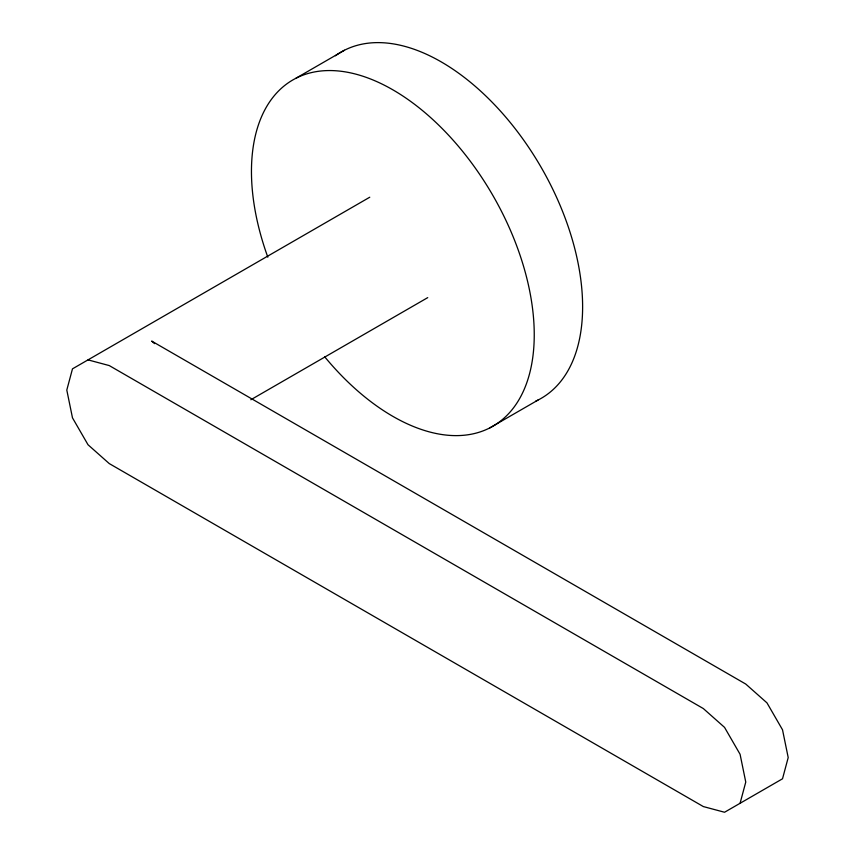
<?xml version="1.0" encoding="UTF-8"?>
<svg xmlns="http://www.w3.org/2000/svg" width="855" height="855" viewBox="0 0 855 855"><rect width="100%" height="100%" fill="white"/><g stroke="black" fill="none" stroke-linecap="round" stroke-linejoin="round"><path stroke-width="1.28" d="M740.077 803.283L745.763 782.069L740.077 754.281L724.548 727.381L703.334 708.56L109.237 365.566L88.022 359.88M296.054 78.179L344.426 50.253M369.766 197.216L72.483 368.847L66.797 390.072L72.483 417.849L88.022 444.75L109.237 463.57L703.334 806.564L724.548 812.25L782.517 778.787L788.203 757.562L782.517 729.785L766.978 702.874L745.763 684.064L151.666 341.07L154.563 343.635M250.846 399.745L427.735 297.626M489.637 427.992L538.019 400.065M335.416 55.757A199.974 115.457 60 0 1 540.916 166.928A199.974 115.457 60 0 1 535.636 401.209M267.829 257.184A199.974 115.457 60 0 1 370.803 79.088A199.974 115.457 60 0 1 532.131 361.622A199.974 115.457 60 0 1 324.729 356.834"/></g></svg>
